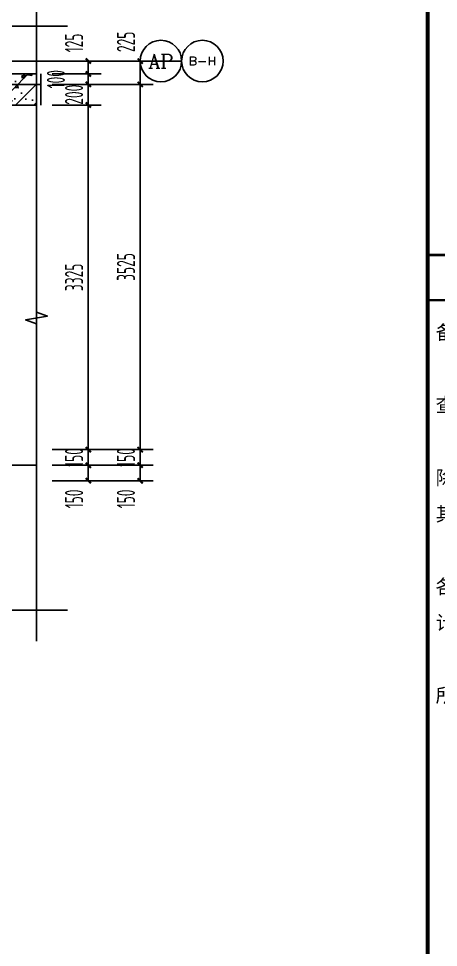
# Model space of a CAD drawing. Extents: x -473190 to 2138458, y -81875 to 2633646.
# Drawn here: x 1298518 to 1302566, y -6258 to 2705 of the extents above; entities that cross this region are included whole.
import ezdxf
from ezdxf.enums import TextEntityAlignment as Align

# ---------------------------------------------------------------- set-up
doc = ezdxf.new("R2010")
doc.units = 0
doc.header["$LTSCALE"] = 1000
doc.linetypes.add('DOTE', pattern=[2.42, 2, -0.2, 0.02, -0.2])
for name, color, linetype in [('A-PUB_HATCH', 8, 'Continuous'), ('AXIS', 3, 'Continuous'), ('AXIS_TEXT', 7, 'Continuous'), ('DIM_SYMB', 3, 'Continuous'), ('DOTE', 1, 'DOTE'), ('ECA_TK', 7, 'Continuous'), ('PUB_DIM', 3, 'Continuous'), ('RF-QT', 30, 'Continuous'), ('tk', 7, 'Continuous')]:
    doc.layers.add(name, color=color, linetype=linetype)
doc.styles.add('_TCH_AXIS', font='COMPLEX', dxfattribs={"bigfont": 'GBCBIG'})
doc.styles.add('_TCH_DIM_T3', font='tssdeng.shx', dxfattribs={"width": 0.564706, "bigfont": '@@@tssdchn.shx'})
doc.styles.add('COMPLEX', font='COMPLEX.shx', dxfattribs={"width": 0.65})
doc.styles.add('SUNTXT', font='', dxfattribs={"height": 2.5})
doc.styles.get('SUNTXT').set_extended_font_data('SimSun')
doc.dimstyles.new('_TCH_ARCH&&50', dxfattribs={"dimtxt": 175, "dimasz": 50, "dimexe": 125, "dimexo": 150, "dimgap": 50, "dimtad": 1, "dimdec": 0, "dimzin": 0, "dimdsep": 46, "dimtxsty": '_TCH_DIM_T3', "dimblk": 'ARCHTICK', "dimcen": 0.09, "dimclrt": 7, "dimazin": 2, "dimtfac": 1, "dimtdec": 0, "dimtix": 1, "dimtmove": 2, "dimatfit": 3, "dimfxl": 0, "dimtolj": 1, "dimtzin": 0, "dimarcsym": 0})

# ---------------------------------------------------------------- blocks, each defined once
blk = doc.blocks.new('10B_A1E图框')
blk.add_line((765, 184), (765, 584))
blk.add_line((765, 184), (765, 584))
blk.add_line((765, 184), (765, 584))
at = {"const_width": 0.5}
blk.add_lwpolyline([(831, 457.96), (765, 457.96)], dxfattribs=at)
blk.add_lwpolyline([(831, 457.96), (765, 457.96)], dxfattribs=at)
at = {"layer": 'ECA_TK'}
for points, const_width in [([(765, 10), (765, 584)], 0.8), ([(765, 457.96), (831, 457.96)], 0.5), ([(765, 449.25), (831, 449.25)], 0.5)]:
    blk.add_lwpolyline(points, dxfattribs=dict(at, const_width=const_width))
at = {"layer": 'ECA_TK', "style": 'SUNTXT'}
for s, p in [('备注：', (766.54, 441.68)), ('查、消防等主管部门批准后方可生效。', (766.54, 427.66)), ('除注明者外，标高以米（m）为单位，', (766.54, 413.62)), ('其余以毫米（mm）为单位。', (766.54, 406.61)), ('各专业图纸，如有疑问，请及时与设', (766.54, 392.61)), ('计师联系。', (766.54, 385.63)), ('所有设计变更须征得设计师同意。', (766.54, 371.62))]:
    blk.add_text(s, height=2.73, dxfattribs=at).set_placement(p)
blk = doc.blocks.new('_ArchTick')
at = {"color": 0, "linetype": 'ByBlock', "const_width": 0.4}
blk.add_lwpolyline([(-0.5, -0.5), (0.5, 0.5)], dxfattribs=at)
blk = doc.blocks.new('*D3270')
at = {"layer": 'Defpoints', "color": 0, "transparency": 16777216}
for p in [(1298690.3, 2295.2), (1299190.3, 2295.2), (1298690.3, 2170.2)]:
    blk.add_point(p, dxfattribs=at)
at = {"layer": 'PUB_DIM', "color": 0, "lineweight": -2, "transparency": 16777216}
for p, q in [((1298840.3, 2295.2), (1299315.3, 2295.2)), ((1299190.3, 2170.2), (1299190.3, 2295.2)), ((1298840.3, 2170.2), (1299315.3, 2170.2))]:
    blk.add_line(p, q, dxfattribs=at)
at = {"layer": 'PUB_DIM', "color": 0, "lineweight": -2, "transparency": 16777216, "xscale": 50, "yscale": 50, "zscale": 50}
for p, rotation in [((1299190.3, 2295.2), 90), ((1299190.3, 2170.2), 270)]:
    blk.add_blockref('_ArchTick', p, dxfattribs=dict(at, rotation=rotation))
at = {"layer": 'PUB_DIM', "color": 7, "transparency": 16777216, "insert": (1299052.8, 2470.2), "char_height": 175, "attachment_point": 5, "rotation": 90, "style": '_TCH_DIM_T3'}
blk.add_mtext('\\A1;125', dxfattribs=at)
blk = doc.blocks.new('*D3271')
at = {"layer": 'Defpoints', "color": 0, "transparency": 16777216}
for p in [(1298690.3, 2170.2), (1299190.3, 2170.2), (1298690.3, 2070.2)]:
    blk.add_point(p, dxfattribs=at)
at = {"layer": 'PUB_DIM', "color": 0, "lineweight": -2, "transparency": 16777216}
for p, q in [((1298840.3, 2170.2), (1299315.3, 2170.2)), ((1299190.3, 2070.2), (1299190.3, 2170.2)), ((1298840.3, 2070.2), (1299315.3, 2070.2))]:
    blk.add_line(p, q, dxfattribs=at)
at = {"layer": 'PUB_DIM', "color": 0, "lineweight": -2, "transparency": 16777216, "xscale": 50, "yscale": 50, "zscale": 50}
for p, rotation in [((1299190.3, 2170.2), 90), ((1299190.3, 2070.2), 270)]:
    blk.add_blockref('_ArchTick', p, dxfattribs=dict(at, rotation=rotation))
at = {"layer": 'PUB_DIM', "color": 7, "transparency": 16777216, "insert": (1298877.8, 2120.2), "char_height": 175, "attachment_point": 5, "rotation": 90, "style": '_TCH_DIM_T3'}
blk.add_mtext('\\A1;100', dxfattribs=at)
blk = doc.blocks.new('*D3272')
at = {"layer": 'Defpoints', "color": 0, "transparency": 16777216}
for p in [(1298690.3, 2070.2), (1299190.3, 2070.2), (1298690.3, 1870.2)]:
    blk.add_point(p, dxfattribs=at)
at = {"layer": 'PUB_DIM', "color": 0, "lineweight": -2, "transparency": 16777216}
for p, q in [((1298840.3, 2070.2), (1299315.3, 2070.2)), ((1299190.3, 2070.2), (1299190.3, 2120.2)), ((1299190.3, 1870.2), (1299190.3, 2070.2)), ((1298840.3, 1870.2), (1299315.3, 1870.2)), ((1299190.3, 1870.2), (1299190.3, 1820.2))]:
    blk.add_line(p, q, dxfattribs=at)
at = {"layer": 'PUB_DIM', "color": 0, "lineweight": -2, "transparency": 16777216, "xscale": 50, "yscale": 50, "zscale": 50}
for p, rotation in [((1299190.3, 2070.2), 270), ((1299190.3, 1870.2), 90)]:
    blk.add_blockref('_ArchTick', p, dxfattribs=dict(at, rotation=rotation))
at = {"layer": 'PUB_DIM', "color": 7, "transparency": 16777216, "insert": (1299052.8, 1970.2), "char_height": 175, "attachment_point": 5, "rotation": 90, "style": '_TCH_DIM_T3'}
blk.add_mtext('\\A1;200', dxfattribs=at)
blk = doc.blocks.new('*D3273')
at = {"layer": 'Defpoints', "color": 0, "transparency": 16777216}
for p in [(1298690.3, 1870.2), (1299190.3, 1870.2), (1298690.3, -1454.8)]:
    blk.add_point(p, dxfattribs=at)
at = {"layer": 'PUB_DIM', "color": 0, "lineweight": -2, "transparency": 16777216}
for p, q in [((1298840.3, 1870.2), (1299315.3, 1870.2)), ((1299190.3, -1454.8), (1299190.3, 1870.2)), ((1298840.3, -1454.8), (1299315.3, -1454.8))]:
    blk.add_line(p, q, dxfattribs=at)
at = {"layer": 'PUB_DIM', "color": 0, "lineweight": -2, "transparency": 16777216, "xscale": 50, "yscale": 50, "zscale": 50}
for p, rotation in [((1299190.3, 1870.2), 90), ((1299190.3, -1454.8), 270)]:
    blk.add_blockref('_ArchTick', p, dxfattribs=dict(at, rotation=rotation))
at = {"layer": 'PUB_DIM', "color": 7, "transparency": 16777216, "insert": (1299052.8, 207.7), "char_height": 175, "attachment_point": 5, "rotation": 90, "style": '_TCH_DIM_T3'}
blk.add_mtext('\\A1;3325', dxfattribs=at)
blk = doc.blocks.new('*D3274')
at = {"layer": 'Defpoints', "color": 0, "transparency": 16777216}
for p in [(1298690.3, -1454.8), (1299190.3, -1454.8), (1298690.3, -1604.8)]:
    blk.add_point(p, dxfattribs=at)
at = {"layer": 'PUB_DIM', "color": 0, "lineweight": -2, "transparency": 16777216}
for p, q in [((1299190.3, -1454.8), (1299190.3, -1404.8)), ((1298840.3, -1454.8), (1299315.3, -1454.8)), ((1299190.3, -1604.8), (1299190.3, -1454.8)), ((1298840.3, -1604.8), (1299315.3, -1604.8)), ((1299190.3, -1604.8), (1299190.3, -1654.8))]:
    blk.add_line(p, q, dxfattribs=at)
at = {"layer": 'PUB_DIM', "color": 0, "lineweight": -2, "transparency": 16777216, "xscale": 50, "yscale": 50, "zscale": 50}
for p, rotation in [((1299190.3, -1454.8), 270), ((1299190.3, -1604.8), 90)]:
    blk.add_blockref('_ArchTick', p, dxfattribs=dict(at, rotation=rotation))
at = {"layer": 'PUB_DIM', "color": 7, "transparency": 16777216, "insert": (1299052.8, -1529.8), "char_height": 175, "attachment_point": 5, "rotation": 90, "style": '_TCH_DIM_T3'}
blk.add_mtext('\\A1;150', dxfattribs=at)
blk = doc.blocks.new('*D3275')
at = {"layer": 'Defpoints', "color": 0, "transparency": 16777216}
for p in [(1298690.3, -1604.8), (1299190.3, -1604.8), (1298690.3, -1754.8)]:
    blk.add_point(p, dxfattribs=at)
at = {"layer": 'PUB_DIM', "color": 0, "lineweight": -2, "transparency": 16777216}
for p, q in [((1298840.3, -1604.8), (1299315.3, -1604.8)), ((1299190.3, -1754.8), (1299190.3, -1604.8)), ((1298840.3, -1754.8), (1299315.3, -1754.8))]:
    blk.add_line(p, q, dxfattribs=at)
at = {"layer": 'PUB_DIM', "color": 0, "lineweight": -2, "transparency": 16777216, "xscale": 50, "yscale": 50, "zscale": 50}
for p, rotation in [((1299190.3, -1604.8), 90), ((1299190.3, -1754.8), 270)]:
    blk.add_blockref('_ArchTick', p, dxfattribs=dict(at, rotation=rotation))
at = {"layer": 'PUB_DIM', "color": 7, "transparency": 16777216, "insert": (1299052.8, -1929.8), "char_height": 175, "attachment_point": 5, "rotation": 90, "style": '_TCH_DIM_T3'}
blk.add_mtext('\\A1;150', dxfattribs=at)
blk = doc.blocks.new('*D3276')
at = {"layer": 'Defpoints', "color": 0, "transparency": 16777216}
for p in [(1298690.3, -1604.8), (1299690.3, -1604.8), (1298690.3, -1754.8)]:
    blk.add_point(p, dxfattribs=at)
at = {"layer": 'PUB_DIM', "color": 0, "lineweight": -2, "transparency": 16777216}
for p, q in [((1298840.3, -1604.8), (1299815.3, -1604.8)), ((1299690.3, -1754.8), (1299690.3, -1604.8)), ((1298840.3, -1754.8), (1299815.3, -1754.8))]:
    blk.add_line(p, q, dxfattribs=at)
at = {"layer": 'PUB_DIM', "color": 0, "lineweight": -2, "transparency": 16777216, "xscale": 50, "yscale": 50, "zscale": 50}
for p, rotation in [((1299690.3, -1604.8), 90), ((1299690.3, -1754.8), 270)]:
    blk.add_blockref('_ArchTick', p, dxfattribs=dict(at, rotation=rotation))
at = {"layer": 'PUB_DIM', "color": 7, "transparency": 16777216, "insert": (1299552.8, -1929.8), "char_height": 175, "attachment_point": 5, "rotation": 90, "style": '_TCH_DIM_T3'}
blk.add_mtext('\\A1;150', dxfattribs=at)
blk = doc.blocks.new('*D3277')
at = {"layer": 'Defpoints', "color": 0, "transparency": 16777216}
for p in [(1298690.3, -1454.8), (1299690.3, -1454.8), (1298690.3, -1604.8)]:
    blk.add_point(p, dxfattribs=at)
at = {"layer": 'PUB_DIM', "color": 0, "lineweight": -2, "transparency": 16777216}
for p, q in [((1299690.3, -1454.8), (1299690.3, -1404.8)), ((1298840.3, -1454.8), (1299815.3, -1454.8)), ((1299690.3, -1604.8), (1299690.3, -1454.8)), ((1298840.3, -1604.8), (1299815.3, -1604.8)), ((1299690.3, -1604.8), (1299690.3, -1654.8))]:
    blk.add_line(p, q, dxfattribs=at)
at = {"layer": 'PUB_DIM', "color": 0, "lineweight": -2, "transparency": 16777216, "xscale": 50, "yscale": 50, "zscale": 50}
for p, rotation in [((1299690.3, -1454.8), 270), ((1299690.3, -1604.8), 90)]:
    blk.add_blockref('_ArchTick', p, dxfattribs=dict(at, rotation=rotation))
at = {"layer": 'PUB_DIM', "color": 7, "transparency": 16777216, "insert": (1299552.8, -1529.8), "char_height": 175, "attachment_point": 5, "rotation": 90, "style": '_TCH_DIM_T3'}
blk.add_mtext('\\A1;150', dxfattribs=at)
blk = doc.blocks.new('*D3278')
at = {"layer": 'Defpoints', "color": 0, "transparency": 16777216}
for p in [(1298690.3, 2070.2), (1299690.3, 2070.2), (1298690.3, -1454.8)]:
    blk.add_point(p, dxfattribs=at)
at = {"layer": 'PUB_DIM', "color": 0, "lineweight": -2, "transparency": 16777216}
for p, q in [((1298840.3, 2070.2), (1299815.3, 2070.2)), ((1299690.3, -1454.8), (1299690.3, 2070.2)), ((1298840.3, -1454.8), (1299815.3, -1454.8))]:
    blk.add_line(p, q, dxfattribs=at)
at = {"layer": 'PUB_DIM', "color": 0, "lineweight": -2, "transparency": 16777216, "xscale": 50, "yscale": 50, "zscale": 50}
for p, rotation in [((1299690.3, 2070.2), 90), ((1299690.3, -1454.8), 270)]:
    blk.add_blockref('_ArchTick', p, dxfattribs=dict(at, rotation=rotation))
at = {"layer": 'PUB_DIM', "color": 7, "transparency": 16777216, "insert": (1299552.8, 307.7), "char_height": 175, "attachment_point": 5, "rotation": 90, "style": '_TCH_DIM_T3'}
blk.add_mtext('\\A1;3525', dxfattribs=at)
blk = doc.blocks.new('*D3279')
at = {"layer": 'Defpoints', "color": 0, "transparency": 16777216}
for p in [(1298690.3, 2295.2), (1299690.3, 2295.2), (1298690.3, 2070.2)]:
    blk.add_point(p, dxfattribs=at)
at = {"layer": 'PUB_DIM', "color": 0, "lineweight": -2, "transparency": 16777216}
for p, q in [((1298840.3, 2295.2), (1299815.3, 2295.2)), ((1299690.3, 2070.2), (1299690.3, 2295.2)), ((1298840.3, 2070.2), (1299815.3, 2070.2))]:
    blk.add_line(p, q, dxfattribs=at)
at = {"layer": 'PUB_DIM', "color": 0, "lineweight": -2, "transparency": 16777216, "xscale": 50, "yscale": 50, "zscale": 50}
for p, rotation in [((1299690.3, 2295.2), 90), ((1299690.3, 2070.2), 270)]:
    blk.add_blockref('_ArchTick', p, dxfattribs=dict(at, rotation=rotation))
at = {"layer": 'PUB_DIM', "color": 7, "transparency": 16777216, "insert": (1299552.8, 2480.2), "char_height": 175, "attachment_point": 5, "rotation": 90, "style": '_TCH_DIM_T3'}
blk.add_mtext('\\A1;225', dxfattribs=at)
blk = doc.blocks.new('_AXISO')
blk.add_circle((0, 0), 0.5)
at = {"layer": 'AXIS_TEXT', "style": 'COMPLEX', "width": 1.041667}
blk.add_attdef('A', text='', height=0.56, dxfattribs=at).set_placement((-0.25, -0.28), (0.25, -0.28), align=Align.FIT)

msp = doc.modelspace()

# ---------------------------------------------------------------- hatches: boundary and pattern name
at = {"layer": 'A-PUB_HATCH'}
h = msp.add_hatch(dxfattribs=at)
h.set_pattern_fill('钢筋混凝土', color=256, scale=50, style=0)
h.set_pattern_definition([(45, (-477544.96, -71625.69), (-88.388348, 88.388348), []), (50, (-477544.96, -71625.7), (358.63009, -31.376067), [37.5, -412.5]), (355, (-477544.96, -71625.7), (-69.37567, 376.09607), [30, -330]), (100.4514, (-477515.08, -71628.3), (289.25469, 344.71977), [31.870095, -350.571056]), (46.1842, (-477544.96, -71525.7), (533.62052, -82.75951), [56.25, -618.75]), (96.6356, (-477500.5, -71532.6), (467.33135, 487.05894), [47.80514, -525.8565]), (351.1842, (-477544.96, -71525.7), (467.33097, 487.0593), [45, -495]), (21, (-477494.96, -71550.7), (298.453526, -201.309445), [37.5, -412.5]), (326, (-477494.96, -71550.7), (121.657666, 362.57502), [30, -330]), (71.4514, (-477470.1, -71567.47), (420.111314, 161.26525), [31.870095, -350.571056]), (37.5, (-477544.96, -71625.69), (6.079928, 166.446927), [0, -326, 0, -335, 0, -331.25]), (7.5, (-477544.96, -71625.69), (131.534769, 197.205856), [0, -191, 0, -318.5, 0, -126.25]), (327.5, (-477656.46, -71625.69), (266.911218, -11.277436), [0, -125, 0, -390, 0, -517.5]), (317.5, (-477706.46, -71625.7), (291.593085, 50.05249), [0, -162.5, 0, -259, 0, -367.5])])
h.paths.add_polyline_path([(1298690.3, 2170.2), (1297976.5, 2170.2), (1297943.1, 1970.2), (1298076.5, 1870.2), (1298690.3, 1870.2)])

# ---------------------------------------------------------------- linework, layer by layer
msp.add_lwpolyline([(1293576.4, 2631.1), (1298690.3, 2631.1), (1298690.3, -3002.2), (1293576.4, -3002.2)], close=True)
msp.add_lwpolyline([(1293576.4, 2631.1), (1298690.3, 2631.1), (1298690.3, -3002.2), (1293576.4, -3002.2)], close=True)
at = {"layer": 'AXIS'}
for q in [(1299690.3, 2295.2), (1300090.3, 2295.2)]:
    msp.add_line((1298690.3, 2295.2), q, dxfattribs=at)
at = {"layer": 'DIM_SYMB'}
for points in [[(1298690.3, -3302.2), (1298690.3, -241.8), (1298585.3, -203.6), (1298795.3, -166.6), (1298690.3, -129.3), (1298690.3, 2931.1)], [(1298990.3, 2631.1), (1296189.6, 2631.1), (1296151.4, 2526.1), (1296114.4, 2736.1), (1296077.1, 2631.1), (1293276.4, 2631.1)], [(1293276.4, -3002.2), (1296077.1, -3002.2), (1296115.3, -2897.2), (1296152.3, -3107.2), (1296189.6, -3002.2), (1298990.3, -3002.2)]]:
    msp.add_lwpolyline(points, dxfattribs=at)
at = {"layer": 'DOTE'}
for p, q in [((1298690.3, 2295.2), (1293576.4, 2295.2)), ((1298731.5, 2070.2), (1293576.4, 2070.2)), ((1298690.3, -1604.8), (1293576.4, -1604.8))]:
    msp.add_line(p, q, dxfattribs=at)
at = {"layer": 'RF-QT'}
for p, q in [((1298690.3, 2170.2), (1297976.5, 2170.2)), ((1298731.5, 1870.2), (1298731.5, 2170.2)), ((1298690.3, 1870.2), (1298076.5, 1870.2))]:
    msp.add_line(p, q, dxfattribs=at)

# ---------------------------------------------------------------- block references
at = {"layer": 'AXIS'}
ref = msp.add_blockref('_AXISO', (1299890.3, 2295.2), dxfattribs=dict(at, xscale=400, yscale=400, zscale=400))
ref.add_attrib('A', 'AP', dxfattribs={"layer": 'AXIS_TEXT', "height": 135.43, "style": '_TCH_AXIS'}).set_placement((1299767.8, 2227.5), (1300012.8, 2227.5), align=Align.FIT)
ref = msp.add_blockref('_AXISO', (1300290.3, 2295.2), dxfattribs=dict(at, xscale=400, yscale=400, zscale=400))
ref.add_attrib('A', 'B-H', dxfattribs={"layer": 'AXIS_TEXT', "height": 82.62, "style": '_TCH_AXIS'}).set_placement((1300156.5, 2253.9), (1300424.1, 2253.9), align=Align.FIT)
at = {"layer": 'tk', "xscale": 50, "yscale": 50, "zscale": 50}
msp.add_blockref('10B_A1E图框', (1264213.1, -22474.7), dxfattribs=at)

# ---------------------------------------------------------------- dimensions: what is measured, and where the dimension line sits
at = {"layer": 'PUB_DIM'}
for base, p1, p2, picture, middle in [((1299690.3, 2295.2), (1298690.3, 2070.2), (1298690.3, 2295.2), '*D3279', (1299552.8, 2480.2)), ((1299190.3, 2295.2), (1298690.3, 2170.2), (1298690.3, 2295.2), '*D3270', (1299052.8, 2470.2)), ((1299190.3, 2170.2), (1298690.3, 2070.2), (1298690.3, 2170.2), '*D3271', (1298877.8, 2120.2)), ((1299190.3, -1604.8), (1298690.3, -1754.8), (1298690.3, -1604.8), '*D3275', (1299052.8, -1929.8)), ((1299690.3, -1604.8), (1298690.3, -1754.8), (1298690.3, -1604.8), '*D3276', (1299552.8, -1929.8))]:
    dim = msp.add_linear_dim(base=base, p1=p1, p2=p2, angle=90, dimstyle='_TCH_ARCH&&50', dxfattribs=at)
    dim.commit()
    dim.dimension.update_dxf_attribs({"geometry": picture, "text_midpoint": middle, "dimtype": 129})
for p1, p2, distance, picture, middle in [((1298690.3, 1870.2), (1298690.3, 2070.2), -500, '*D3272', (1299052.8, 1970.2)), ((1298690.3, -1454.8), (1298690.3, 2070.2), -1000, '*D3278', (1299552.8, 307.7)), ((1298690.3, -1454.8), (1298690.3, 1870.2), -500, '*D3273', (1299052.8, 207.7)), ((1298690.3, -1604.8), (1298690.3, -1454.8), -500, '*D3274', (1299052.8, -1529.8)), ((1298690.3, -1604.8), (1298690.3, -1454.8), -1000, '*D3277', (1299552.8, -1529.8))]:
    dim = msp.add_aligned_dim(p1=p1, p2=p2, distance=distance, dimstyle='_TCH_ARCH&&50', dxfattribs=at)
    dim.commit()
    dim.dimension.update_dxf_attribs({"geometry": picture, "text_midpoint": middle})

doc.saveas('drawing.dxf')
